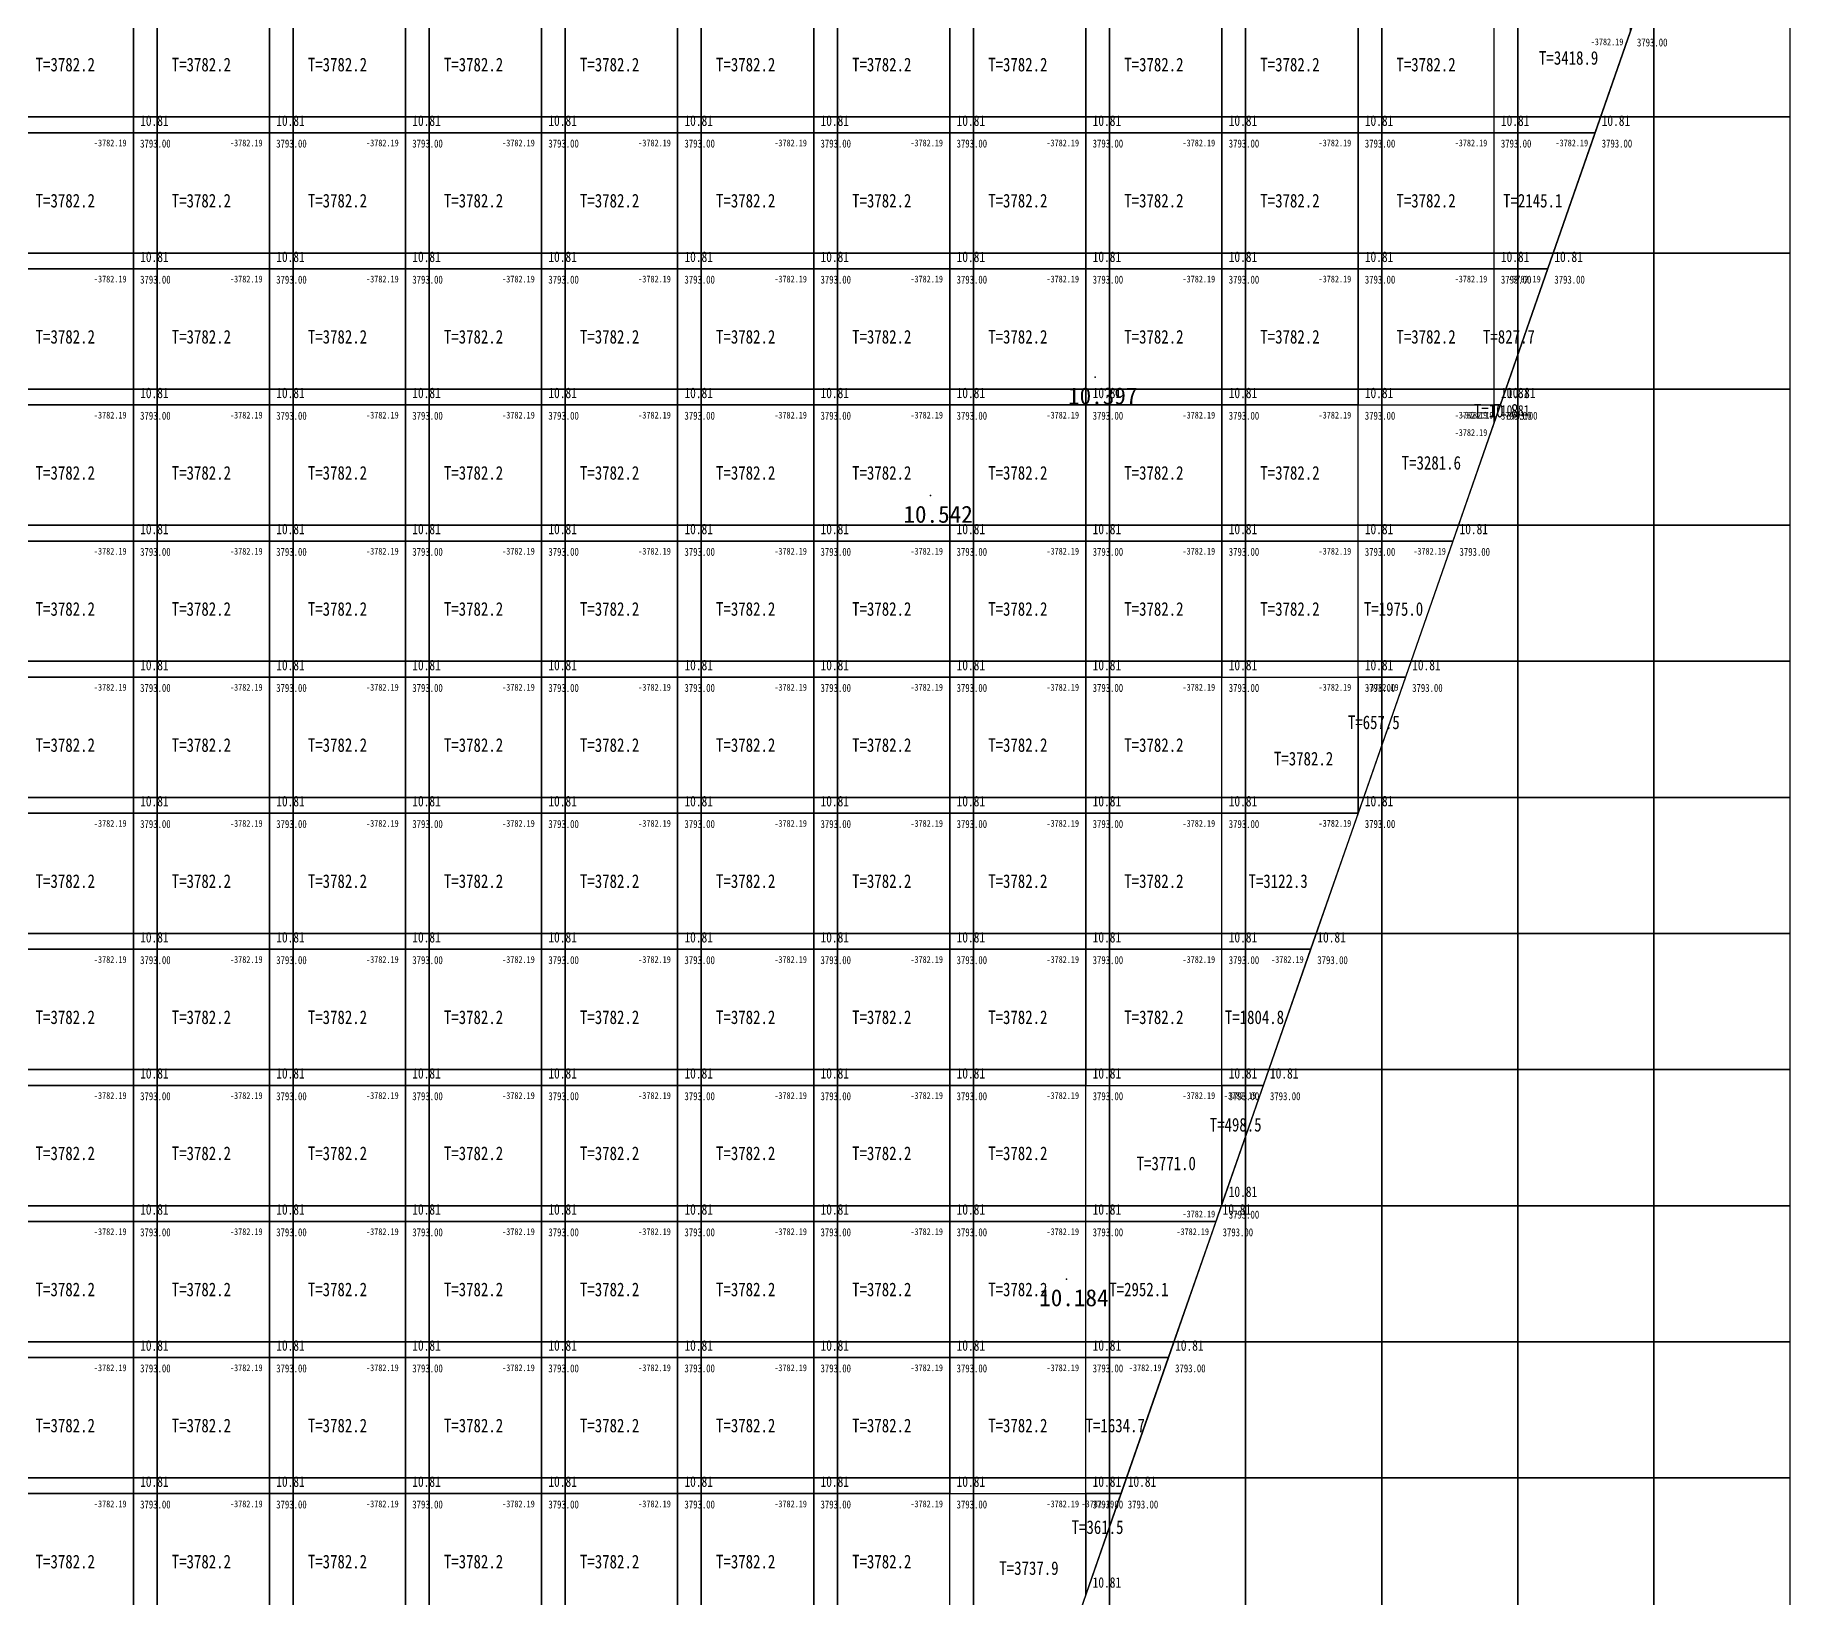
# Model space of a CAD drawing. Extents: x 2802 to 2877, y 3673 to 3804.
# Drawn here: x 2858.28 to 2871.17, y 3756.23 to 3767.72 of the extents above; entities that cross this region are included whole.
import ezdxf
from ezdxf.enums import TextEntityAlignment as Align

# ---------------------------------------------------------------- set-up
doc = ezdxf.new("R2010")
doc.units = 0
doc.header["$LTSCALE"] = 0.5
doc.header["$MEASUREMENT"] = 0
for name, color, linetype in [('FGW', 3, 'Continuous'), ('SHITI', 10, 'Continuous'), ('ZHUJI', 50, 'Continuous')]:
    doc.layers.add(name, color=color, linetype=linetype)

msp = doc.modelspace()

# ---------------------------------------------------------------- linework, layer by layer
for points in [[(2858.174, 3767.116), (2858.174, 3768.116), (2859.174, 3768.116), (2859.174, 3767.116), (2858.174, 3767.116)], [(2859.174, 3767.116), (2859.174, 3768.116), (2860.174, 3768.116), (2860.174, 3767.116), (2859.174, 3767.116)], [(2860.174, 3767.116), (2860.174, 3768.116), (2861.174, 3768.116), (2861.174, 3767.116), (2860.174, 3767.116)], [(2861.174, 3767.116), (2861.174, 3768.116), (2862.174, 3768.116), (2862.174, 3767.116), (2861.174, 3767.116)], [(2862.174, 3767.116), (2862.174, 3768.116), (2863.174, 3768.116), (2863.174, 3767.116), (2862.174, 3767.116)], [(2863.174, 3767.116), (2863.174, 3768.116), (2864.174, 3768.116), (2864.174, 3767.116), (2863.174, 3767.116)], [(2864.174, 3767.116), (2864.174, 3768.116), (2865.174, 3768.116), (2865.174, 3767.116), (2864.174, 3767.116)], [(2865.174, 3767.116), (2865.174, 3768.116), (2866.174, 3768.116), (2866.174, 3767.116), (2865.174, 3767.116)], [(2866.174, 3767.116), (2866.174, 3768.116), (2867.174, 3768.116), (2867.174, 3767.116), (2866.174, 3767.116)], [(2867.174, 3767.116), (2867.174, 3768.116), (2868.174, 3768.116), (2868.174, 3767.116), (2867.174, 3767.116)], [(2868.174, 3767.116), (2868.174, 3768.116), (2869.174, 3768.116), (2869.174, 3767.116), (2868.174, 3767.116)], [(2869.174, 3767.116), (2869.174, 3768.116), (2870.174, 3768.116), (2870.174, 3767.116), (2869.174, 3767.116)], [(2870.174, 3767.116), (2870.174, 3768.116), (2871.174, 3768.116), (2871.174, 3767.116), (2870.174, 3767.116)], [(2858.174, 3766.116), (2858.174, 3767.116), (2859.174, 3767.116), (2859.174, 3766.116), (2858.174, 3766.116)], [(2859.174, 3766.116), (2859.174, 3767.116), (2860.174, 3767.116), (2860.174, 3766.116), (2859.174, 3766.116)], [(2860.174, 3766.116), (2860.174, 3767.116), (2861.174, 3767.116), (2861.174, 3766.116), (2860.174, 3766.116)], [(2861.174, 3766.116), (2861.174, 3767.116), (2862.174, 3767.116), (2862.174, 3766.116), (2861.174, 3766.116)], [(2862.174, 3766.116), (2862.174, 3767.116), (2863.174, 3767.116), (2863.174, 3766.116), (2862.174, 3766.116)], [(2863.174, 3766.116), (2863.174, 3767.116), (2864.174, 3767.116), (2864.174, 3766.116), (2863.174, 3766.116)], [(2864.174, 3766.116), (2864.174, 3767.116), (2865.174, 3767.116), (2865.174, 3766.116), (2864.174, 3766.116)], [(2865.174, 3766.116), (2865.174, 3767.116), (2866.174, 3767.116), (2866.174, 3766.116), (2865.174, 3766.116)], [(2866.174, 3766.116), (2866.174, 3767.116), (2867.174, 3767.116), (2867.174, 3766.116), (2866.174, 3766.116)], [(2867.174, 3766.116), (2867.174, 3767.116), (2868.174, 3767.116), (2868.174, 3766.116), (2867.174, 3766.116)], [(2868.174, 3766.116), (2868.174, 3767.116), (2869.174, 3767.116), (2869.174, 3766.116), (2868.174, 3766.116)], [(2869.174, 3766.116), (2869.174, 3767.116), (2870.174, 3767.116), (2870.174, 3766.116), (2869.174, 3766.116)], [(2870.174, 3766.116), (2870.174, 3767.116), (2871.174, 3767.116), (2871.174, 3766.116), (2870.174, 3766.116)], [(2858.174, 3765.116), (2858.174, 3766.116), (2859.174, 3766.116), (2859.174, 3765.116), (2858.174, 3765.116)], [(2859.174, 3765.116), (2859.174, 3766.116), (2860.174, 3766.116), (2860.174, 3765.116), (2859.174, 3765.116)], [(2860.174, 3765.116), (2860.174, 3766.116), (2861.174, 3766.116), (2861.174, 3765.116), (2860.174, 3765.116)], [(2861.174, 3765.116), (2861.174, 3766.116), (2862.174, 3766.116), (2862.174, 3765.116), (2861.174, 3765.116)], [(2862.174, 3765.116), (2862.174, 3766.116), (2863.174, 3766.116), (2863.174, 3765.116), (2862.174, 3765.116)], [(2863.174, 3765.116), (2863.174, 3766.116), (2864.174, 3766.116), (2864.174, 3765.116), (2863.174, 3765.116)], [(2864.174, 3765.116), (2864.174, 3766.116), (2865.174, 3766.116), (2865.174, 3765.116), (2864.174, 3765.116)], [(2865.174, 3765.116), (2865.174, 3766.116), (2866.174, 3766.116), (2866.174, 3765.116), (2865.174, 3765.116)], [(2866.174, 3765.116), (2866.174, 3766.116), (2867.174, 3766.116), (2867.174, 3765.116), (2866.174, 3765.116)], [(2867.174, 3765.116), (2867.174, 3766.116), (2868.174, 3766.116), (2868.174, 3765.116), (2867.174, 3765.116)], [(2868.174, 3765.116), (2868.174, 3766.116), (2869.174, 3766.116), (2869.174, 3765.116), (2868.174, 3765.116)], [(2869.174, 3765.116), (2869.174, 3766.116), (2870.174, 3766.116), (2870.174, 3765.116), (2869.174, 3765.116)], [(2870.174, 3765.116), (2870.174, 3766.116), (2871.174, 3766.116), (2871.174, 3765.116), (2870.174, 3765.116)], [(2858.174, 3764.116), (2858.174, 3765.116), (2859.174, 3765.116), (2859.174, 3764.116), (2858.174, 3764.116)], [(2859.174, 3764.116), (2859.174, 3765.116), (2860.174, 3765.116), (2860.174, 3764.116), (2859.174, 3764.116)], [(2860.174, 3764.116), (2860.174, 3765.116), (2861.174, 3765.116), (2861.174, 3764.116), (2860.174, 3764.116)], [(2861.174, 3764.116), (2861.174, 3765.116), (2862.174, 3765.116), (2862.174, 3764.116), (2861.174, 3764.116)], [(2862.174, 3764.116), (2862.174, 3765.116), (2863.174, 3765.116), (2863.174, 3764.116), (2862.174, 3764.116)], [(2863.174, 3764.116), (2863.174, 3765.116), (2864.174, 3765.116), (2864.174, 3764.116), (2863.174, 3764.116)], [(2864.174, 3764.116), (2864.174, 3765.116), (2865.174, 3765.116), (2865.174, 3764.116), (2864.174, 3764.116)], [(2865.174, 3764.116), (2865.174, 3765.116), (2866.174, 3765.116), (2866.174, 3764.116), (2865.174, 3764.116)], [(2866.174, 3764.116), (2866.174, 3765.116), (2867.174, 3765.116), (2867.174, 3764.116), (2866.174, 3764.116)], [(2867.174, 3764.116), (2867.174, 3765.116), (2868.174, 3765.116), (2868.174, 3764.116), (2867.174, 3764.116)], [(2868.174, 3764.116), (2868.174, 3765.116), (2869.174, 3765.116), (2869.174, 3764.116), (2868.174, 3764.116)], [(2869.174, 3764.116), (2869.174, 3765.116), (2870.174, 3765.116), (2870.174, 3764.116), (2869.174, 3764.116)], [(2870.174, 3764.116), (2870.174, 3765.116), (2871.174, 3765.116), (2871.174, 3764.116), (2870.174, 3764.116)], [(2858.174, 3763.116), (2858.174, 3764.116), (2859.174, 3764.116), (2859.174, 3763.116), (2858.174, 3763.116)], [(2859.174, 3763.116), (2859.174, 3764.116), (2860.174, 3764.116), (2860.174, 3763.116), (2859.174, 3763.116)], [(2860.174, 3763.116), (2860.174, 3764.116), (2861.174, 3764.116), (2861.174, 3763.116), (2860.174, 3763.116)], [(2861.174, 3763.116), (2861.174, 3764.116), (2862.174, 3764.116), (2862.174, 3763.116), (2861.174, 3763.116)], [(2862.174, 3763.116), (2862.174, 3764.116), (2863.174, 3764.116), (2863.174, 3763.116), (2862.174, 3763.116)], [(2863.174, 3763.116), (2863.174, 3764.116), (2864.174, 3764.116), (2864.174, 3763.116), (2863.174, 3763.116)], [(2864.174, 3763.116), (2864.174, 3764.116), (2865.174, 3764.116), (2865.174, 3763.116), (2864.174, 3763.116)], [(2865.174, 3763.116), (2865.174, 3764.116), (2866.174, 3764.116), (2866.174, 3763.116), (2865.174, 3763.116)], [(2866.174, 3763.116), (2866.174, 3764.116), (2867.174, 3764.116), (2867.174, 3763.116), (2866.174, 3763.116)], [(2867.174, 3763.116), (2867.174, 3764.116), (2868.174, 3764.116), (2868.174, 3763.116), (2867.174, 3763.116)], [(2868.174, 3763.116), (2868.174, 3764.116), (2869.174, 3764.116), (2869.174, 3763.116), (2868.174, 3763.116)], [(2869.174, 3763.116), (2869.174, 3764.116), (2870.174, 3764.116), (2870.174, 3763.116), (2869.174, 3763.116)], [(2870.174, 3763.116), (2870.174, 3764.116), (2871.174, 3764.116), (2871.174, 3763.116), (2870.174, 3763.116)], [(2858.174, 3762.116), (2858.174, 3763.116), (2859.174, 3763.116), (2859.174, 3762.116), (2858.174, 3762.116)], [(2859.174, 3762.116), (2859.174, 3763.116), (2860.174, 3763.116), (2860.174, 3762.116), (2859.174, 3762.116)], [(2860.174, 3762.116), (2860.174, 3763.116), (2861.174, 3763.116), (2861.174, 3762.116), (2860.174, 3762.116)], [(2861.174, 3762.116), (2861.174, 3763.116), (2862.174, 3763.116), (2862.174, 3762.116), (2861.174, 3762.116)], [(2862.174, 3762.116), (2862.174, 3763.116), (2863.174, 3763.116), (2863.174, 3762.116), (2862.174, 3762.116)], [(2863.174, 3762.116), (2863.174, 3763.116), (2864.174, 3763.116), (2864.174, 3762.116), (2863.174, 3762.116)], [(2864.174, 3762.116), (2864.174, 3763.116), (2865.174, 3763.116), (2865.174, 3762.116), (2864.174, 3762.116)], [(2865.174, 3762.116), (2865.174, 3763.116), (2866.174, 3763.116), (2866.174, 3762.116), (2865.174, 3762.116)], [(2866.174, 3762.116), (2866.174, 3763.116), (2867.174, 3763.116), (2867.174, 3762.116), (2866.174, 3762.116)], [(2867.174, 3762.116), (2867.174, 3763.116), (2868.174, 3763.116), (2868.174, 3762.116), (2867.174, 3762.116)], [(2868.174, 3762.116), (2868.174, 3763.116), (2869.174, 3763.116), (2869.174, 3762.116), (2868.174, 3762.116)], [(2869.174, 3762.116), (2869.174, 3763.116), (2870.174, 3763.116), (2870.174, 3762.116), (2869.174, 3762.116)], [(2870.174, 3762.116), (2870.174, 3763.116), (2871.174, 3763.116), (2871.174, 3762.116), (2870.174, 3762.116)], [(2858.174, 3761.116), (2858.174, 3762.116), (2859.174, 3762.116), (2859.174, 3761.116), (2858.174, 3761.116)], [(2859.174, 3761.116), (2859.174, 3762.116), (2860.174, 3762.116), (2860.174, 3761.116), (2859.174, 3761.116)], [(2860.174, 3761.116), (2860.174, 3762.116), (2861.174, 3762.116), (2861.174, 3761.116), (2860.174, 3761.116)], [(2861.174, 3761.116), (2861.174, 3762.116), (2862.174, 3762.116), (2862.174, 3761.116), (2861.174, 3761.116)], [(2862.174, 3761.116), (2862.174, 3762.116), (2863.174, 3762.116), (2863.174, 3761.116), (2862.174, 3761.116)], [(2863.174, 3761.116), (2863.174, 3762.116), (2864.174, 3762.116), (2864.174, 3761.116), (2863.174, 3761.116)], [(2864.174, 3761.116), (2864.174, 3762.116), (2865.174, 3762.116), (2865.174, 3761.116), (2864.174, 3761.116)], [(2865.174, 3761.116), (2865.174, 3762.116), (2866.174, 3762.116), (2866.174, 3761.116), (2865.174, 3761.116)], [(2866.174, 3761.116), (2866.174, 3762.116), (2867.174, 3762.116), (2867.174, 3761.116), (2866.174, 3761.116)], [(2867.174, 3761.116), (2867.174, 3762.116), (2868.174, 3762.116), (2868.174, 3761.116), (2867.174, 3761.116)], [(2868.174, 3761.116), (2868.174, 3762.116), (2869.174, 3762.116), (2869.174, 3761.116), (2868.174, 3761.116)], [(2869.174, 3761.116), (2869.174, 3762.116), (2870.174, 3762.116), (2870.174, 3761.116), (2869.174, 3761.116)], [(2870.174, 3761.116), (2870.174, 3762.116), (2871.174, 3762.116), (2871.174, 3761.116), (2870.174, 3761.116)], [(2858.174, 3760.116), (2858.174, 3761.116), (2859.174, 3761.116), (2859.174, 3760.116), (2858.174, 3760.116)], [(2859.174, 3760.116), (2859.174, 3761.116), (2860.174, 3761.116), (2860.174, 3760.116), (2859.174, 3760.116)], [(2860.174, 3760.116), (2860.174, 3761.116), (2861.174, 3761.116), (2861.174, 3760.116), (2860.174, 3760.116)], [(2861.174, 3760.116), (2861.174, 3761.116), (2862.174, 3761.116), (2862.174, 3760.116), (2861.174, 3760.116)], [(2862.174, 3760.116), (2862.174, 3761.116), (2863.174, 3761.116), (2863.174, 3760.116), (2862.174, 3760.116)], [(2863.174, 3760.116), (2863.174, 3761.116), (2864.174, 3761.116), (2864.174, 3760.116), (2863.174, 3760.116)], [(2864.174, 3760.116), (2864.174, 3761.116), (2865.174, 3761.116), (2865.174, 3760.116), (2864.174, 3760.116)], [(2865.174, 3760.116), (2865.174, 3761.116), (2866.174, 3761.116), (2866.174, 3760.116), (2865.174, 3760.116)], [(2866.174, 3760.116), (2866.174, 3761.116), (2867.174, 3761.116), (2867.174, 3760.116), (2866.174, 3760.116)], [(2867.174, 3760.116), (2867.174, 3761.116), (2868.174, 3761.116), (2868.174, 3760.116), (2867.174, 3760.116)], [(2868.174, 3760.116), (2868.174, 3761.116), (2869.174, 3761.116), (2869.174, 3760.116), (2868.174, 3760.116)], [(2869.174, 3760.116), (2869.174, 3761.116), (2870.174, 3761.116), (2870.174, 3760.116), (2869.174, 3760.116)], [(2870.174, 3760.116), (2870.174, 3761.116), (2871.174, 3761.116), (2871.174, 3760.116), (2870.174, 3760.116)], [(2858.174, 3759.116), (2858.174, 3760.116), (2859.174, 3760.116), (2859.174, 3759.116), (2858.174, 3759.116)], [(2859.174, 3759.116), (2859.174, 3760.116), (2860.174, 3760.116), (2860.174, 3759.116), (2859.174, 3759.116)], [(2860.174, 3759.116), (2860.174, 3760.116), (2861.174, 3760.116), (2861.174, 3759.116), (2860.174, 3759.116)], [(2861.174, 3759.116), (2861.174, 3760.116), (2862.174, 3760.116), (2862.174, 3759.116), (2861.174, 3759.116)], [(2862.174, 3759.116), (2862.174, 3760.116), (2863.174, 3760.116), (2863.174, 3759.116), (2862.174, 3759.116)], [(2863.174, 3759.116), (2863.174, 3760.116), (2864.174, 3760.116), (2864.174, 3759.116), (2863.174, 3759.116)], [(2864.174, 3759.116), (2864.174, 3760.116), (2865.174, 3760.116), (2865.174, 3759.116), (2864.174, 3759.116)], [(2865.174, 3759.116), (2865.174, 3760.116), (2866.174, 3760.116), (2866.174, 3759.116), (2865.174, 3759.116)], [(2866.174, 3759.116), (2866.174, 3760.116), (2867.174, 3760.116), (2867.174, 3759.116), (2866.174, 3759.116)], [(2867.174, 3759.116), (2867.174, 3760.116), (2868.174, 3760.116), (2868.174, 3759.116), (2867.174, 3759.116)], [(2868.174, 3759.116), (2868.174, 3760.116), (2869.174, 3760.116), (2869.174, 3759.116), (2868.174, 3759.116)], [(2869.174, 3759.116), (2869.174, 3760.116), (2870.174, 3760.116), (2870.174, 3759.116), (2869.174, 3759.116)], [(2870.174, 3759.116), (2870.174, 3760.116), (2871.174, 3760.116), (2871.174, 3759.116), (2870.174, 3759.116)], [(2858.174, 3758.116), (2858.174, 3759.116), (2859.174, 3759.116), (2859.174, 3758.116), (2858.174, 3758.116)], [(2859.174, 3758.116), (2859.174, 3759.116), (2860.174, 3759.116), (2860.174, 3758.116), (2859.174, 3758.116)], [(2860.174, 3758.116), (2860.174, 3759.116), (2861.174, 3759.116), (2861.174, 3758.116), (2860.174, 3758.116)], [(2861.174, 3758.116), (2861.174, 3759.116), (2862.174, 3759.116), (2862.174, 3758.116), (2861.174, 3758.116)], [(2862.174, 3758.116), (2862.174, 3759.116), (2863.174, 3759.116), (2863.174, 3758.116), (2862.174, 3758.116)], [(2863.174, 3758.116), (2863.174, 3759.116), (2864.174, 3759.116), (2864.174, 3758.116), (2863.174, 3758.116)], [(2864.174, 3758.116), (2864.174, 3759.116), (2865.174, 3759.116), (2865.174, 3758.116), (2864.174, 3758.116)], [(2865.174, 3758.116), (2865.174, 3759.116), (2866.174, 3759.116), (2866.174, 3758.116), (2865.174, 3758.116)], [(2866.174, 3758.116), (2866.174, 3759.116), (2867.174, 3759.116), (2867.174, 3758.116), (2866.174, 3758.116)], [(2867.174, 3758.116), (2867.174, 3759.116), (2868.174, 3759.116), (2868.174, 3758.116), (2867.174, 3758.116)], [(2868.174, 3758.116), (2868.174, 3759.116), (2869.174, 3759.116), (2869.174, 3758.116), (2868.174, 3758.116)], [(2869.174, 3758.116), (2869.174, 3759.116), (2870.174, 3759.116), (2870.174, 3758.116), (2869.174, 3758.116)], [(2870.174, 3758.116), (2870.174, 3759.116), (2871.174, 3759.116), (2871.174, 3758.116), (2870.174, 3758.116)], [(2858.174, 3757.116), (2858.174, 3758.116), (2859.174, 3758.116), (2859.174, 3757.116), (2858.174, 3757.116)], [(2859.174, 3757.116), (2859.174, 3758.116), (2860.174, 3758.116), (2860.174, 3757.116), (2859.174, 3757.116)], [(2860.174, 3757.116), (2860.174, 3758.116), (2861.174, 3758.116), (2861.174, 3757.116), (2860.174, 3757.116)], [(2861.174, 3757.116), (2861.174, 3758.116), (2862.174, 3758.116), (2862.174, 3757.116), (2861.174, 3757.116)], [(2862.174, 3757.116), (2862.174, 3758.116), (2863.174, 3758.116), (2863.174, 3757.116), (2862.174, 3757.116)], [(2863.174, 3757.116), (2863.174, 3758.116), (2864.174, 3758.116), (2864.174, 3757.116), (2863.174, 3757.116)], [(2864.174, 3757.116), (2864.174, 3758.116), (2865.174, 3758.116), (2865.174, 3757.116), (2864.174, 3757.116)], [(2865.174, 3757.116), (2865.174, 3758.116), (2866.174, 3758.116), (2866.174, 3757.116), (2865.174, 3757.116)], [(2866.174, 3757.116), (2866.174, 3758.116), (2867.174, 3758.116), (2867.174, 3757.116), (2866.174, 3757.116)], [(2867.174, 3757.116), (2867.174, 3758.116), (2868.174, 3758.116), (2868.174, 3757.116), (2867.174, 3757.116)], [(2868.174, 3757.116), (2868.174, 3758.116), (2869.174, 3758.116), (2869.174, 3757.116), (2868.174, 3757.116)], [(2869.174, 3757.116), (2869.174, 3758.116), (2870.174, 3758.116), (2870.174, 3757.116), (2869.174, 3757.116)], [(2870.174, 3757.116), (2870.174, 3758.116), (2871.174, 3758.116), (2871.174, 3757.116), (2870.174, 3757.116)], [(2858.174, 3756.116), (2858.174, 3757.116), (2859.174, 3757.116), (2859.174, 3756.116), (2858.174, 3756.116)], [(2859.174, 3756.116), (2859.174, 3757.116), (2860.174, 3757.116), (2860.174, 3756.116), (2859.174, 3756.116)], [(2860.174, 3756.116), (2860.174, 3757.116), (2861.174, 3757.116), (2861.174, 3756.116), (2860.174, 3756.116)], [(2861.174, 3756.116), (2861.174, 3757.116), (2862.174, 3757.116), (2862.174, 3756.116), (2861.174, 3756.116)], [(2862.174, 3756.116), (2862.174, 3757.116), (2863.174, 3757.116), (2863.174, 3756.116), (2862.174, 3756.116)], [(2863.174, 3756.116), (2863.174, 3757.116), (2864.174, 3757.116), (2864.174, 3756.116), (2863.174, 3756.116)], [(2864.174, 3756.116), (2864.174, 3757.116), (2865.174, 3757.116), (2865.174, 3756.116), (2864.174, 3756.116)], [(2865.174, 3756.116), (2865.174, 3757.116), (2866.174, 3757.116), (2866.174, 3756.116), (2865.174, 3756.116)], [(2866.174, 3756.116), (2866.174, 3757.116), (2867.174, 3757.116), (2867.174, 3756.116), (2866.174, 3756.116)], [(2867.174, 3756.116), (2867.174, 3757.116), (2868.174, 3757.116), (2868.174, 3756.116), (2867.174, 3756.116)], [(2868.174, 3756.116), (2868.174, 3757.116), (2869.174, 3757.116), (2869.174, 3756.116), (2868.174, 3756.116)], [(2869.174, 3756.116), (2869.174, 3757.116), (2870.174, 3757.116), (2870.174, 3756.116), (2869.174, 3756.116)], [(2870.174, 3756.116), (2870.174, 3757.116), (2871.174, 3757.116), (2871.174, 3756.116), (2870.174, 3756.116)]]:
    msp.add_lwpolyline(points)
at = {"layer": 'FGW', "flags": 128}
for points in [[(2858, 3767), (2859, 3767), (2859, 3768), (2858, 3768)], [(2859, 3767), (2860, 3767), (2860, 3768), (2859, 3768)], [(2860, 3767), (2861, 3767), (2861, 3768), (2860, 3768)], [(2861, 3767), (2862, 3767), (2862, 3768), (2861, 3768)], [(2862, 3767), (2863, 3767), (2863, 3768), (2862, 3768)], [(2863, 3767), (2864, 3767), (2864, 3768), (2863, 3768)], [(2864, 3767), (2865, 3767), (2865, 3768), (2864, 3768)], [(2865, 3767), (2866, 3767), (2866, 3768), (2865, 3768)], [(2866, 3767), (2867, 3767), (2867, 3768), (2866, 3768)], [(2867, 3767), (2868, 3767), (2868, 3768), (2867, 3768)], [(2868, 3767), (2869, 3767), (2869, 3768), (2868, 3768)], [(2870, 3768), (2870, 3767.743), (2869.741, 3767), (2869, 3767), (2869, 3768)], [(2858, 3766), (2859, 3766), (2859, 3767), (2858, 3767)], [(2859, 3766), (2860, 3766), (2860, 3767), (2859, 3767)], [(2860, 3766), (2861, 3766), (2861, 3767), (2860, 3767)], [(2861, 3766), (2862, 3766), (2862, 3767), (2861, 3767)], [(2862, 3766), (2863, 3766), (2863, 3767), (2862, 3767)], [(2863, 3766), (2864, 3766), (2864, 3767), (2863, 3767)], [(2864, 3766), (2865, 3766), (2865, 3767), (2864, 3767)], [(2865, 3766), (2866, 3766), (2866, 3767), (2865, 3767)], [(2866, 3766), (2867, 3766), (2867, 3767), (2866, 3767)], [(2867, 3766), (2868, 3766), (2868, 3767), (2867, 3767)], [(2868, 3766), (2869, 3766), (2869, 3767), (2868, 3767)], [(2869.741, 3767), (2869.393, 3766), (2869, 3766), (2869, 3767)], [(2858, 3765), (2859, 3765), (2859, 3766), (2858, 3766)], [(2859, 3765), (2860, 3765), (2860, 3766), (2859, 3766)], [(2860, 3765), (2861, 3765), (2861, 3766), (2860, 3766)], [(2861, 3765), (2862, 3765), (2862, 3766), (2861, 3766)], [(2862, 3765), (2863, 3765), (2863, 3766), (2862, 3766)], [(2863, 3765), (2864, 3765), (2864, 3766), (2863, 3766)], [(2864, 3765), (2865, 3765), (2865, 3766), (2864, 3766)], [(2865, 3765), (2866, 3765), (2866, 3766), (2865, 3766)], [(2866, 3765), (2867, 3765), (2867, 3766), (2866, 3766)], [(2867, 3765), (2868, 3765), (2868, 3766), (2867, 3766)], [(2868, 3765), (2869, 3765), (2869, 3766), (2868, 3766)], [(2869.393, 3766), (2869.045, 3765), (2869, 3765), (2869, 3766)], [(2858, 3764), (2859, 3764), (2859, 3765), (2858, 3765)], [(2859, 3764), (2860, 3764), (2860, 3765), (2859, 3765)], [(2860, 3764), (2861, 3764), (2861, 3765), (2860, 3765)], [(2861, 3764), (2862, 3764), (2862, 3765), (2861, 3765)], [(2862, 3764), (2863, 3764), (2863, 3765), (2862, 3765)], [(2863, 3764), (2864, 3764), (2864, 3765), (2863, 3765)], [(2864, 3764), (2865, 3764), (2865, 3765), (2864, 3765)], [(2865, 3764), (2866, 3764), (2866, 3765), (2865, 3765)], [(2866, 3764), (2867, 3764), (2867, 3765), (2866, 3765)], [(2867, 3764), (2868, 3764), (2868, 3765), (2867, 3765)], [(2869, 3765), (2869, 3764.872), (2868.696, 3764), (2868, 3764), (2868, 3765)], [(2869.045, 3765), (2869, 3764.872), (2869, 3765)], [(2858, 3763), (2859, 3763), (2859, 3764), (2858, 3764)], [(2859, 3763), (2860, 3763), (2860, 3764), (2859, 3764)], [(2860, 3763), (2861, 3763), (2861, 3764), (2860, 3764)], [(2861, 3763), (2862, 3763), (2862, 3764), (2861, 3764)], [(2862, 3763), (2863, 3763), (2863, 3764), (2862, 3764)], [(2863, 3763), (2864, 3763), (2864, 3764), (2863, 3764)], [(2864, 3763), (2865, 3763), (2865, 3764), (2864, 3764)], [(2865, 3763), (2866, 3763), (2866, 3764), (2865, 3764)], [(2866, 3763), (2867, 3763), (2867, 3764), (2866, 3764)], [(2867, 3763), (2868, 3763), (2868, 3764), (2867, 3764)], [(2868.696, 3764), (2868.348, 3763), (2868, 3763), (2868, 3764)], [(2858, 3762), (2859, 3762), (2859, 3763), (2858, 3763)], [(2859, 3762), (2860, 3762), (2860, 3763), (2859, 3763)], [(2860, 3762), (2861, 3762), (2861, 3763), (2860, 3763)], [(2861, 3762), (2862, 3762), (2862, 3763), (2861, 3763)], [(2862, 3762), (2863, 3762), (2863, 3763), (2862, 3763)], [(2863, 3762), (2864, 3762), (2864, 3763), (2863, 3763)], [(2864, 3762), (2865, 3762), (2865, 3763), (2864, 3763)], [(2865, 3762), (2866, 3762), (2866, 3763), (2865, 3763)], [(2866, 3762), (2867, 3762), (2867, 3763), (2866, 3763)], [(2868, 3763), (2868, 3762.001), (2868, 3762), (2867, 3762), (2867, 3763)], [(2868.348, 3763), (2868, 3762.001), (2868, 3763)], [(2858, 3761), (2859, 3761), (2859, 3762), (2858, 3762)], [(2859, 3761), (2860, 3761), (2860, 3762), (2859, 3762)], [(2860, 3761), (2861, 3761), (2861, 3762), (2860, 3762)], [(2861, 3761), (2862, 3761), (2862, 3762), (2861, 3762)], [(2862, 3761), (2863, 3761), (2863, 3762), (2862, 3762)], [(2863, 3761), (2864, 3761), (2864, 3762), (2863, 3762)], [(2864, 3761), (2865, 3761), (2865, 3762), (2864, 3762)], [(2865, 3761), (2866, 3761), (2866, 3762), (2865, 3762)], [(2866, 3761), (2867, 3761), (2867, 3762), (2866, 3762)], [(2868, 3762), (2867.651, 3761), (2867, 3761), (2867, 3762)], [(2858, 3760), (2859, 3760), (2859, 3761), (2858, 3761)], [(2859, 3760), (2860, 3760), (2860, 3761), (2859, 3761)], [(2860, 3760), (2861, 3760), (2861, 3761), (2860, 3761)], [(2861, 3760), (2862, 3760), (2862, 3761), (2861, 3761)], [(2862, 3760), (2863, 3760), (2863, 3761), (2862, 3761)], [(2863, 3760), (2864, 3760), (2864, 3761), (2863, 3761)], [(2864, 3760), (2865, 3760), (2865, 3761), (2864, 3761)], [(2865, 3760), (2866, 3760), (2866, 3761), (2865, 3761)], [(2866, 3760), (2867, 3760), (2867, 3761), (2866, 3761)], [(2867.651, 3761), (2867.303, 3760), (2867, 3760), (2867, 3761)], [(2858, 3759), (2859, 3759), (2859, 3760), (2858, 3760)], [(2859, 3759), (2860, 3759), (2860, 3760), (2859, 3760)], [(2860, 3759), (2861, 3759), (2861, 3760), (2860, 3760)], [(2861, 3759), (2862, 3759), (2862, 3760), (2861, 3760)], [(2862, 3759), (2863, 3759), (2863, 3760), (2862, 3760)], [(2863, 3759), (2864, 3759), (2864, 3760), (2863, 3760)], [(2864, 3759), (2865, 3759), (2865, 3760), (2864, 3760)], [(2865, 3759), (2866, 3759), (2866, 3760), (2865, 3760)], [(2867, 3760), (2867, 3759.13), (2866.955, 3759), (2866, 3759), (2866, 3760)], [(2867.303, 3760), (2867, 3759.13), (2867, 3760)], [(2858, 3758), (2859, 3758), (2859, 3759), (2858, 3759)], [(2859, 3758), (2860, 3758), (2860, 3759), (2859, 3759)], [(2860, 3758), (2861, 3758), (2861, 3759), (2860, 3759)], [(2861, 3758), (2862, 3758), (2862, 3759), (2861, 3759)], [(2862, 3758), (2863, 3758), (2863, 3759), (2862, 3759)], [(2863, 3758), (2864, 3758), (2864, 3759), (2863, 3759)], [(2864, 3758), (2865, 3758), (2865, 3759), (2864, 3759)], [(2865, 3758), (2866, 3758), (2866, 3759), (2865, 3759)], [(2866.955, 3759), (2866.606, 3758), (2866, 3758), (2866, 3759)], [(2858, 3757), (2859, 3757), (2859, 3758), (2858, 3758)], [(2859, 3757), (2860, 3757), (2860, 3758), (2859, 3758)], [(2860, 3757), (2861, 3757), (2861, 3758), (2860, 3758)], [(2861, 3757), (2862, 3757), (2862, 3758), (2861, 3758)], [(2862, 3757), (2863, 3757), (2863, 3758), (2862, 3758)], [(2863, 3757), (2864, 3757), (2864, 3758), (2863, 3758)], [(2864, 3757), (2865, 3757), (2865, 3758), (2864, 3758)], [(2865, 3757), (2866, 3757), (2866, 3758), (2865, 3758)], [(2866.606, 3758), (2866.258, 3757), (2866, 3757), (2866, 3758)], [(2858, 3756), (2859, 3756), (2859, 3757), (2858, 3757)], [(2859, 3756), (2860, 3756), (2860, 3757), (2859, 3757)], [(2860, 3756), (2861, 3756), (2861, 3757), (2860, 3757)], [(2861, 3756), (2862, 3756), (2862, 3757), (2861, 3757)], [(2862, 3756), (2863, 3756), (2863, 3757), (2862, 3757)], [(2863, 3756), (2864, 3756), (2864, 3757), (2863, 3757)], [(2864, 3756), (2865, 3756), (2865, 3757), (2864, 3757)], [(2866, 3757), (2866, 3756.259), (2865.91, 3756), (2865, 3756), (2865, 3757)], [(2866.258, 3757), (2866, 3756.259), (2866, 3757)]]:
    msp.add_lwpolyline(points, close=True, dxfattribs=at)
at = {"layer": 'SHITI'}
msp.add_lwpolyline([(2845.174, 3778.428), (2853.8, 3795.293), (2856.23, 3799.039), (2864.64, 3799.283), (2868.952, 3795.959), (2870.191, 3792.979), (2870.586, 3785.879), (2870.663, 3769.646), (2864.182, 3751.04), (2859.717, 3744.891), (2853.723, 3744.116), (2848.263, 3749.893), (2846.279, 3757.095), (2845.423, 3772.222), (2845.174, 3778.428)], close=True, dxfattribs=at)
at = {"layer": 'ZHUJI'}
for p in [(2866.069, 3765.204), (2864.859, 3764.334), (2865.857, 3758.577)]:
    msp.add_point(p, dxfattribs=at)

# ---------------------------------------------------------------- texts
at = {"layer": 'FGW', "color": 6, "width": 0.8}
for p in [(2869.95, 3767.693, 10.814), (2869.95, 3767.693, 10.814), (2858.95, 3766.95, 10.814), (2859.95, 3766.95, 10.814), (2860.95, 3766.95, 10.814), (2861.95, 3766.95, 10.814), (2862.95, 3766.95, 10.814), (2863.95, 3766.95, 10.814), (2864.95, 3766.95, 10.814), (2865.95, 3766.95, 10.814), (2866.95, 3766.95, 10.814), (2867.95, 3766.95, 10.814), (2868.95, 3766.95, 10.814), (2868.95, 3766.95, 10.814), (2868.95, 3766.95, 10.814), (2869.691, 3766.95, 10.814), (2869.691, 3766.95, 10.814), (2858.95, 3765.95, 10.814), (2859.95, 3765.95, 10.814), (2860.95, 3765.95, 10.814), (2861.95, 3765.95, 10.814), (2862.95, 3765.95, 10.814), (2863.95, 3765.95, 10.814), (2864.95, 3765.95, 10.814), (2865.95, 3765.95, 10.814), (2866.95, 3765.95, 10.814), (2867.95, 3765.95, 10.814), (2868.95, 3765.95, 10.814), (2868.95, 3765.95, 10.814), (2868.95, 3765.95, 10.814), (2869.343, 3765.95, 10.814), (2869.343, 3765.95, 10.814), (2858.95, 3764.95, 10.814), (2859.95, 3764.95, 10.814), (2860.95, 3764.95, 10.814), (2861.95, 3764.95, 10.814), (2862.95, 3764.95, 10.814), (2863.95, 3764.95, 10.814), (2864.95, 3764.95, 10.814), (2865.95, 3764.95, 10.814), (2866.95, 3764.95, 10.814), (2867.95, 3764.95, 10.814), (2867.95, 3764.95, 10.814), (2868.95, 3764.95, 10.814), (2868.95, 3764.95, 10.814), (2868.95, 3764.95, 10.814), (2868.95, 3764.95, 10.814), (2868.995, 3764.95, 10.814), (2868.995, 3764.95, 10.814), (2868.95, 3764.822, 10.814), (2868.95, 3764.822, 10.814), (2858.95, 3763.95, 10.814), (2859.95, 3763.95, 10.814), (2860.95, 3763.95, 10.814), (2861.95, 3763.95, 10.814), (2862.95, 3763.95, 10.814), (2863.95, 3763.95, 10.814), (2864.95, 3763.95, 10.814), (2865.95, 3763.95, 10.814), (2866.95, 3763.95, 10.814), (2867.95, 3763.95, 10.814), (2867.95, 3763.95, 10.814), (2867.95, 3763.95, 10.814), (2868.646, 3763.95, 10.814), (2868.646, 3763.95, 10.814), (2858.95, 3762.95, 10.814), (2859.95, 3762.95, 10.814), (2860.95, 3762.95, 10.814), (2861.95, 3762.95, 10.814), (2862.95, 3762.95, 10.814), (2863.95, 3762.95, 10.814), (2864.95, 3762.95, 10.814), (2865.95, 3762.95, 10.814), (2866.95, 3762.95, 10.814), (2866.95, 3762.95, 10.814), (2867.95, 3762.95, 10.814), (2867.95, 3762.95, 10.814), (2867.95, 3762.95, 10.814), (2867.95, 3762.95, 10.814), (2868.298, 3762.95, 10.814), (2868.298, 3762.95, 10.814), (2858.95, 3761.95, 10.814), (2859.95, 3761.95, 10.814), (2860.95, 3761.95, 10.814), (2861.95, 3761.95, 10.814), (2862.95, 3761.95, 10.814), (2863.95, 3761.95, 10.814), (2864.95, 3761.95, 10.814), (2865.95, 3761.95, 10.814), (2866.95, 3761.95, 10.814), (2866.95, 3761.95, 10.814), (2866.95, 3761.95, 10.814), (2867.95, 3761.951, 10.814), (2867.95, 3761.951, 10.814), (2867.95, 3761.95, 10.814), (2867.95, 3761.95, 10.814), (2858.95, 3760.95, 10.814), (2859.95, 3760.95, 10.814), (2860.95, 3760.95, 10.814), (2861.95, 3760.95, 10.814), (2862.95, 3760.95, 10.814), (2863.95, 3760.95, 10.814), (2864.95, 3760.95, 10.814), (2865.95, 3760.95, 10.814), (2866.95, 3760.95, 10.814), (2866.95, 3760.95, 10.814), (2866.95, 3760.95, 10.814), (2867.601, 3760.95, 10.814), (2867.601, 3760.95, 10.814), (2858.95, 3759.95, 10.814), (2859.95, 3759.95, 10.814), (2860.95, 3759.95, 10.814), (2861.95, 3759.95, 10.814), (2862.95, 3759.95, 10.814), (2863.95, 3759.95, 10.814), (2864.95, 3759.95, 10.814), (2865.95, 3759.95, 10.814), (2865.95, 3759.95, 10.814), (2866.95, 3759.95, 10.814), (2866.95, 3759.95, 10.814), (2866.95, 3759.95, 10.814), (2866.95, 3759.95, 10.814), (2867.253, 3759.95, 10.814), (2867.253, 3759.95, 10.814), (2866.95, 3759.08, 10.814), (2866.95, 3759.08, 10.814), (2858.95, 3758.95, 10.814), (2859.95, 3758.95, 10.814), (2860.95, 3758.95, 10.814), (2861.95, 3758.95, 10.814), (2862.95, 3758.95, 10.814), (2863.95, 3758.95, 10.814), (2864.95, 3758.95, 10.814), (2865.95, 3758.95, 10.814), (2865.95, 3758.95, 10.814), (2865.95, 3758.95, 10.814), (2866.905, 3758.95, 10.814), (2866.905, 3758.95, 10.814), (2858.95, 3757.95, 10.814), (2859.95, 3757.95, 10.814), (2860.95, 3757.95, 10.814), (2861.95, 3757.95, 10.814), (2862.95, 3757.95, 10.814), (2863.95, 3757.95, 10.814), (2864.95, 3757.95, 10.814), (2865.95, 3757.95, 10.814), (2865.95, 3757.95, 10.814), (2865.95, 3757.95, 10.814), (2866.556, 3757.95, 10.814), (2866.556, 3757.95, 10.814), (2858.95, 3756.95, 10.814), (2859.95, 3756.95, 10.814), (2860.95, 3756.95, 10.814), (2861.95, 3756.95, 10.814), (2862.95, 3756.95, 10.814), (2863.95, 3756.95, 10.814), (2864.95, 3756.95, 10.814), (2864.95, 3756.95, 10.814), (2865.95, 3756.95, 10.814), (2865.95, 3756.95, 10.814), (2865.95, 3756.95, 10.814), (2865.95, 3756.95, 10.814), (2866.208, 3756.95, 10.814), (2866.208, 3756.95, 10.814)]:
    msp.add_text('-3782.19', height=0.05, dxfattribs=at).set_placement(p, align=Align.TOP_RIGHT)
at = {"layer": 'FGW', "color": 4, "width": 0.8}
for p in [(2870.05, 3767.693, 10.814), (2870.05, 3767.693, 10.814), (2859.05, 3766.95, 10.814), (2860.05, 3766.95, 10.814), (2861.05, 3766.95, 10.814), (2862.05, 3766.95, 10.814), (2863.05, 3766.95, 10.814), (2864.05, 3766.95, 10.814), (2865.05, 3766.95, 10.814), (2866.05, 3766.95, 10.814), (2867.05, 3766.95, 10.814), (2868.05, 3766.95, 10.814), (2869.05, 3766.95, 10.814), (2869.05, 3766.95, 10.814), (2869.05, 3766.95, 10.814), (2869.791, 3766.95, 10.814), (2869.791, 3766.95, 10.814), (2859.05, 3765.95, 10.814), (2860.05, 3765.95, 10.814), (2861.05, 3765.95, 10.814), (2862.05, 3765.95, 10.814), (2863.05, 3765.95, 10.814), (2864.05, 3765.95, 10.814), (2865.05, 3765.95, 10.814), (2866.05, 3765.95, 10.814), (2867.05, 3765.95, 10.814), (2868.05, 3765.95, 10.814), (2869.05, 3765.95, 10.814), (2869.05, 3765.95, 10.814), (2869.05, 3765.95, 10.814), (2869.443, 3765.95, 10.814), (2869.443, 3765.95, 10.814), (2859.05, 3764.95, 10.814), (2860.05, 3764.95, 10.814), (2861.05, 3764.95, 10.814), (2862.05, 3764.95, 10.814), (2863.05, 3764.95, 10.814), (2864.05, 3764.95, 10.814), (2865.05, 3764.95, 10.814), (2866.05, 3764.95, 10.814), (2867.05, 3764.95, 10.814), (2868.05, 3764.95, 10.814), (2868.05, 3764.95, 10.814), (2869.05, 3764.95, 10.814), (2869.05, 3764.95, 10.814), (2869.05, 3764.95, 10.814), (2869.05, 3764.95, 10.814), (2869.095, 3764.95, 10.814), (2869.095, 3764.95, 10.814), (2869.05, 3764.822, 10.814), (2869.05, 3764.822, 10.814), (2859.05, 3763.95, 10.814), (2860.05, 3763.95, 10.814), (2861.05, 3763.95, 10.814), (2862.05, 3763.95, 10.814), (2863.05, 3763.95, 10.814), (2864.05, 3763.95, 10.814), (2865.05, 3763.95, 10.814), (2866.05, 3763.95, 10.814), (2867.05, 3763.95, 10.814), (2868.05, 3763.95, 10.814), (2868.05, 3763.95, 10.814), (2868.05, 3763.95, 10.814), (2868.746, 3763.95, 10.814), (2868.746, 3763.95, 10.814), (2859.05, 3762.95, 10.814), (2860.05, 3762.95, 10.814), (2861.05, 3762.95, 10.814), (2862.05, 3762.95, 10.814), (2863.05, 3762.95, 10.814), (2864.05, 3762.95, 10.814), (2865.05, 3762.95, 10.814), (2866.05, 3762.95, 10.814), (2867.05, 3762.95, 10.814), (2867.05, 3762.95, 10.814), (2868.05, 3762.95, 10.814), (2868.05, 3762.95, 10.814), (2868.05, 3762.95, 10.814), (2868.05, 3762.95, 10.814), (2868.398, 3762.95, 10.814), (2868.398, 3762.95, 10.814), (2859.05, 3761.95, 10.814), (2860.05, 3761.95, 10.814), (2861.05, 3761.95, 10.814), (2862.05, 3761.95, 10.814), (2863.05, 3761.95, 10.814), (2864.05, 3761.95, 10.814), (2865.05, 3761.95, 10.814), (2866.05, 3761.95, 10.814), (2867.05, 3761.95, 10.814), (2867.05, 3761.95, 10.814), (2867.05, 3761.95, 10.814), (2868.05, 3761.951, 10.814), (2868.05, 3761.951, 10.814), (2868.05, 3761.95, 10.814), (2868.05, 3761.95, 10.814), (2859.05, 3760.95, 10.814), (2860.05, 3760.95, 10.814), (2861.05, 3760.95, 10.814), (2862.05, 3760.95, 10.814), (2863.05, 3760.95, 10.814), (2864.05, 3760.95, 10.814), (2865.05, 3760.95, 10.814), (2866.05, 3760.95, 10.814), (2867.05, 3760.95, 10.814), (2867.05, 3760.95, 10.814), (2867.05, 3760.95, 10.814), (2867.701, 3760.95, 10.814), (2867.701, 3760.95, 10.814), (2859.05, 3759.95, 10.814), (2860.05, 3759.95, 10.814), (2861.05, 3759.95, 10.814), (2862.05, 3759.95, 10.814), (2863.05, 3759.95, 10.814), (2864.05, 3759.95, 10.814), (2865.05, 3759.95, 10.814), (2866.05, 3759.95, 10.814), (2866.05, 3759.95, 10.814), (2867.05, 3759.95, 10.814), (2867.05, 3759.95, 10.814), (2867.05, 3759.95, 10.814), (2867.05, 3759.95, 10.814), (2867.353, 3759.95, 10.814), (2867.353, 3759.95, 10.814), (2867.05, 3759.08, 10.814), (2867.05, 3759.08, 10.814), (2859.05, 3758.95, 10.814), (2860.05, 3758.95, 10.814), (2861.05, 3758.95, 10.814), (2862.05, 3758.95, 10.814), (2863.05, 3758.95, 10.814), (2864.05, 3758.95, 10.814), (2865.05, 3758.95, 10.814), (2866.05, 3758.95, 10.814), (2866.05, 3758.95, 10.814), (2866.05, 3758.95, 10.814), (2867.005, 3758.95, 10.814), (2867.005, 3758.95, 10.814), (2859.05, 3757.95, 10.814), (2860.05, 3757.95, 10.814), (2861.05, 3757.95, 10.814), (2862.05, 3757.95, 10.814), (2863.05, 3757.95, 10.814), (2864.05, 3757.95, 10.814), (2865.05, 3757.95, 10.814), (2866.05, 3757.95, 10.814), (2866.05, 3757.95, 10.814), (2866.05, 3757.95, 10.814), (2866.656, 3757.95, 10.814), (2866.656, 3757.95, 10.814), (2859.05, 3756.95, 10.814), (2860.05, 3756.95, 10.814), (2861.05, 3756.95, 10.814), (2862.05, 3756.95, 10.814), (2863.05, 3756.95, 10.814), (2864.05, 3756.95, 10.814), (2865.05, 3756.95, 10.814), (2865.05, 3756.95, 10.814), (2866.05, 3756.95, 10.814), (2866.05, 3756.95, 10.814), (2866.05, 3756.95, 10.814), (2866.05, 3756.95, 10.814), (2866.308, 3756.95, 10.814), (2866.308, 3756.95, 10.814)]:
    msp.add_text('3793.00', height=0.0588, dxfattribs=at).set_placement(p, align=Align.TOP_LEFT)
at = {"layer": 'FGW', "width": 0.8}
for s, p in [('T=3418.9', (2869.548, 3767.549)), ('T=3782.2', (2858.5, 3767.5)), ('T=3782.2', (2859.5, 3767.5)), ('T=3782.2', (2860.5, 3767.5)), ('T=3782.2', (2861.5, 3767.5)), ('T=3782.2', (2862.5, 3767.5)), ('T=3782.2', (2863.5, 3767.5)), ('T=3782.2', (2864.5, 3767.5)), ('T=3782.2', (2865.5, 3767.5)), ('T=3782.2', (2866.5, 3767.5)), ('T=3782.2', (2867.5, 3767.5)), ('T=3782.2', (2868.5, 3767.5)), ('T=3782.2', (2858.5, 3766.5)), ('T=3782.2', (2859.5, 3766.5)), ('T=3782.2', (2860.5, 3766.5)), ('T=3782.2', (2861.5, 3766.5)), ('T=3782.2', (2862.5, 3766.5)), ('T=3782.2', (2863.5, 3766.5)), ('T=3782.2', (2864.5, 3766.5)), ('T=3782.2', (2865.5, 3766.5)), ('T=3782.2', (2866.5, 3766.5)), ('T=3782.2', (2867.5, 3766.5)), ('T=3782.2', (2868.5, 3766.5)), ('T=2145.1', (2869.284, 3766.5)), ('T=3782.2', (2858.5, 3765.5)), ('T=3782.2', (2859.5, 3765.5)), ('T=3782.2', (2860.5, 3765.5)), ('T=3782.2', (2861.5, 3765.5)), ('T=3782.2', (2862.5, 3765.5)), ('T=3782.2', (2863.5, 3765.5)), ('T=3782.2', (2864.5, 3765.5)), ('T=3782.2', (2865.5, 3765.5)), ('T=3782.2', (2866.5, 3765.5)), ('T=3782.2', (2867.5, 3765.5)), ('T=3782.2', (2868.5, 3765.5)), ('T=827.7', (2869.109, 3765.5)), ('T=10.8', (2869.015, 3764.957)), ('T=3281.6', (2868.539, 3764.574)), ('T=3782.2', (2858.5, 3764.5)), ('T=3782.2', (2859.5, 3764.5)), ('T=3782.2', (2860.5, 3764.5)), ('T=3782.2', (2861.5, 3764.5)), ('T=3782.2', (2862.5, 3764.5)), ('T=3782.2', (2863.5, 3764.5)), ('T=3782.2', (2864.5, 3764.5)), ('T=3782.2', (2865.5, 3764.5)), ('T=3782.2', (2866.5, 3764.5)), ('T=3782.2', (2867.5, 3764.5)), ('T=3782.2', (2858.5, 3763.5)), ('T=3782.2', (2859.5, 3763.5)), ('T=3782.2', (2860.5, 3763.5)), ('T=3782.2', (2861.5, 3763.5)), ('T=3782.2', (2862.5, 3763.5)), ('T=3782.2', (2863.5, 3763.5)), ('T=3782.2', (2864.5, 3763.5)), ('T=3782.2', (2865.5, 3763.5)), ('T=3782.2', (2866.5, 3763.5)), ('T=3782.2', (2867.5, 3763.5)), ('T=1975.0', (2868.261, 3763.5)), ('T=657.5', (2868.116, 3762.667)), ('T=3782.2', (2858.5, 3762.5)), ('T=3782.2', (2859.5, 3762.5)), ('T=3782.2', (2860.5, 3762.5)), ('T=3782.2', (2861.5, 3762.5)), ('T=3782.2', (2862.5, 3762.5)), ('T=3782.2', (2863.5, 3762.5)), ('T=3782.2', (2864.5, 3762.5)), ('T=3782.2', (2865.5, 3762.5)), ('T=3782.2', (2866.5, 3762.5)), ('T=3782.2', (2867.6, 3762.4)), ('T=3782.2', (2858.5, 3761.5)), ('T=3782.2', (2859.5, 3761.5)), ('T=3782.2', (2860.5, 3761.5)), ('T=3782.2', (2861.5, 3761.5)), ('T=3782.2', (2862.5, 3761.5)), ('T=3782.2', (2863.5, 3761.5)), ('T=3782.2', (2864.5, 3761.5)), ('T=3782.2', (2865.5, 3761.5)), ('T=3782.2', (2866.5, 3761.5)), ('T=3122.3', (2867.413, 3761.5)), ('T=3782.2', (2858.5, 3760.5)), ('T=3782.2', (2859.5, 3760.5)), ('T=3782.2', (2860.5, 3760.5)), ('T=3782.2', (2861.5, 3760.5)), ('T=3782.2', (2862.5, 3760.5)), ('T=3782.2', (2863.5, 3760.5)), ('T=3782.2', (2864.5, 3760.5)), ('T=3782.2', (2865.5, 3760.5)), ('T=3782.2', (2866.5, 3760.5)), ('T=1804.8', (2867.239, 3760.5)), ('T=498.5', (2867.101, 3759.71)), ('T=3782.2', (2858.5, 3759.5)), ('T=3782.2', (2859.5, 3759.5)), ('T=3782.2', (2860.5, 3759.5)), ('T=3782.2', (2861.5, 3759.5)), ('T=3782.2', (2862.5, 3759.5)), ('T=3782.2', (2863.5, 3759.5)), ('T=3782.2', (2864.5, 3759.5)), ('T=3782.2', (2865.5, 3759.5)), ('T=3771.0', (2866.591, 3759.426)), ('T=3782.2', (2858.5, 3758.5)), ('T=3782.2', (2859.5, 3758.5)), ('T=3782.2', (2860.5, 3758.5)), ('T=3782.2', (2861.5, 3758.5)), ('T=3782.2', (2862.5, 3758.5)), ('T=3782.2', (2863.5, 3758.5)), ('T=3782.2', (2864.5, 3758.5)), ('T=3782.2', (2865.5, 3758.5)), ('T=2952.1', (2866.39, 3758.5)), ('T=3782.2', (2858.5, 3757.5)), ('T=3782.2', (2859.5, 3757.5)), ('T=3782.2', (2860.5, 3757.5)), ('T=3782.2', (2861.5, 3757.5)), ('T=3782.2', (2862.5, 3757.5)), ('T=3782.2', (2863.5, 3757.5)), ('T=3782.2', (2864.5, 3757.5)), ('T=3782.2', (2865.5, 3757.5)), ('T=1634.7', (2866.216, 3757.5)), ('T=361.5', (2866.086, 3756.753)), ('T=3782.2', (2858.5, 3756.5)), ('T=3782.2', (2859.5, 3756.5)), ('T=3782.2', (2860.5, 3756.5)), ('T=3782.2', (2861.5, 3756.5)), ('T=3782.2', (2862.5, 3756.5)), ('T=3782.2', (2863.5, 3756.5)), ('T=3782.2', (2864.5, 3756.5)), ('T=3737.9', (2865.582, 3756.452))]:
    msp.add_text(s, height=0.1, dxfattribs=at).set_placement(p, align=Align.MIDDLE)
at = {"layer": 'FGW', "color": 2, "width": 0.8}
for p in [(2859.05, 3767.05, 10.814), (2860.05, 3767.05, 10.814), (2861.05, 3767.05, 10.814), (2862.05, 3767.05, 10.814), (2863.05, 3767.05, 10.814), (2864.05, 3767.05, 10.814), (2865.05, 3767.05, 10.814), (2866.05, 3767.05, 10.814), (2867.05, 3767.05, 10.814), (2868.05, 3767.05, 10.814), (2869.05, 3767.05, 10.814), (2869.05, 3767.05, 10.814), (2869.05, 3767.05, 10.814), (2869.791, 3767.05, 10.814), (2869.791, 3767.05, 10.814), (2859.05, 3766.05, 10.814), (2860.05, 3766.05, 10.814), (2861.05, 3766.05, 10.814), (2862.05, 3766.05, 10.814), (2863.05, 3766.05, 10.814), (2864.05, 3766.05, 10.814), (2865.05, 3766.05, 10.814), (2866.05, 3766.05, 10.814), (2867.05, 3766.05, 10.814), (2868.05, 3766.05, 10.814), (2869.05, 3766.05, 10.814), (2869.05, 3766.05, 10.814), (2869.05, 3766.05, 10.814), (2869.443, 3766.05, 10.814), (2869.443, 3766.05, 10.814), (2859.05, 3765.05, 10.814), (2860.05, 3765.05, 10.814), (2861.05, 3765.05, 10.814), (2862.05, 3765.05, 10.814), (2863.05, 3765.05, 10.814), (2864.05, 3765.05, 10.814), (2865.05, 3765.05, 10.814), (2866.05, 3765.05, 10.814), (2867.05, 3765.05, 10.814), (2868.05, 3765.05, 10.814), (2868.05, 3765.05, 10.814), (2869.05, 3765.05, 10.814), (2869.05, 3765.05, 10.814), (2869.05, 3765.05, 10.814), (2869.05, 3765.05, 10.814), (2869.095, 3765.05, 10.814), (2869.095, 3765.05, 10.814), (2869.05, 3764.922, 10.814), (2869.05, 3764.922, 10.814), (2859.05, 3764.05, 10.814), (2860.05, 3764.05, 10.814), (2861.05, 3764.05, 10.814), (2862.05, 3764.05, 10.814), (2863.05, 3764.05, 10.814), (2864.05, 3764.05, 10.814), (2865.05, 3764.05, 10.814), (2866.05, 3764.05, 10.814), (2867.05, 3764.05, 10.814), (2868.05, 3764.05, 10.814), (2868.05, 3764.05, 10.814), (2868.05, 3764.05, 10.814), (2868.746, 3764.05, 10.814), (2868.746, 3764.05, 10.814), (2859.05, 3763.05, 10.814), (2860.05, 3763.05, 10.814), (2861.05, 3763.05, 10.814), (2862.05, 3763.05, 10.814), (2863.05, 3763.05, 10.814), (2864.05, 3763.05, 10.814), (2865.05, 3763.05, 10.814), (2866.05, 3763.05, 10.814), (2867.05, 3763.05, 10.814), (2867.05, 3763.05, 10.814), (2868.05, 3763.05, 10.814), (2868.05, 3763.05, 10.814), (2868.05, 3763.05, 10.814), (2868.05, 3763.05, 10.814), (2868.398, 3763.05, 10.814), (2868.398, 3763.05, 10.814), (2859.05, 3762.05, 10.814), (2860.05, 3762.05, 10.814), (2861.05, 3762.05, 10.814), (2862.05, 3762.05, 10.814), (2863.05, 3762.05, 10.814), (2864.05, 3762.05, 10.814), (2865.05, 3762.05, 10.814), (2866.05, 3762.05, 10.814), (2867.05, 3762.05, 10.814), (2867.05, 3762.05, 10.814), (2867.05, 3762.05, 10.814), (2868.05, 3762.051, 10.814), (2868.05, 3762.051, 10.814), (2868.05, 3762.05, 10.814), (2868.05, 3762.05, 10.814), (2859.05, 3761.05, 10.814), (2860.05, 3761.05, 10.814), (2861.05, 3761.05, 10.814), (2862.05, 3761.05, 10.814), (2863.05, 3761.05, 10.814), (2864.05, 3761.05, 10.814), (2865.05, 3761.05, 10.814), (2866.05, 3761.05, 10.814), (2867.05, 3761.05, 10.814), (2867.05, 3761.05, 10.814), (2867.05, 3761.05, 10.814), (2867.701, 3761.05, 10.814), (2867.701, 3761.05, 10.814), (2859.05, 3760.05, 10.814), (2860.05, 3760.05, 10.814), (2861.05, 3760.05, 10.814), (2862.05, 3760.05, 10.814), (2863.05, 3760.05, 10.814), (2864.05, 3760.05, 10.814), (2865.05, 3760.05, 10.814), (2866.05, 3760.05, 10.814), (2866.05, 3760.05, 10.814), (2867.05, 3760.05, 10.814), (2867.05, 3760.05, 10.814), (2867.05, 3760.05, 10.814), (2867.05, 3760.05, 10.814), (2867.353, 3760.05, 10.814), (2867.353, 3760.05, 10.814), (2867.05, 3759.18, 10.814), (2867.05, 3759.18, 10.814), (2859.05, 3759.05, 10.814), (2860.05, 3759.05, 10.814), (2861.05, 3759.05, 10.814), (2862.05, 3759.05, 10.814), (2863.05, 3759.05, 10.814), (2864.05, 3759.05, 10.814), (2865.05, 3759.05, 10.814), (2866.05, 3759.05, 10.814), (2866.05, 3759.05, 10.814), (2866.05, 3759.05, 10.814), (2867.005, 3759.05, 10.814), (2867.005, 3759.05, 10.814), (2859.05, 3758.05, 10.814), (2860.05, 3758.05, 10.814), (2861.05, 3758.05, 10.814), (2862.05, 3758.05, 10.814), (2863.05, 3758.05, 10.814), (2864.05, 3758.05, 10.814), (2865.05, 3758.05, 10.814), (2866.05, 3758.05, 10.814), (2866.05, 3758.05, 10.814), (2866.05, 3758.05, 10.814), (2866.656, 3758.05, 10.814), (2866.656, 3758.05, 10.814), (2859.05, 3757.05, 10.814), (2860.05, 3757.05, 10.814), (2861.05, 3757.05, 10.814), (2862.05, 3757.05, 10.814), (2863.05, 3757.05, 10.814), (2864.05, 3757.05, 10.814), (2865.05, 3757.05, 10.814), (2865.05, 3757.05, 10.814), (2866.05, 3757.05, 10.814), (2866.05, 3757.05, 10.814), (2866.05, 3757.05, 10.814), (2866.05, 3757.05, 10.814), (2866.308, 3757.05, 10.814), (2866.308, 3757.05, 10.814), (2866.05, 3756.309, 10.814), (2866.05, 3756.309, 10.814)]:
    msp.add_text('10.81', height=0.0769, dxfattribs=at).set_placement(p)
at = {"layer": 'ZHUJI'}
for s, p in [('10.397', (2865.869, 3765.004)), ('10.542', (2864.659, 3764.134)), ('10.184', (2865.657, 3758.377))]:
    msp.add_text(s, height=0.125, dxfattribs=at).set_placement(p)

doc.saveas('drawing.dxf')
